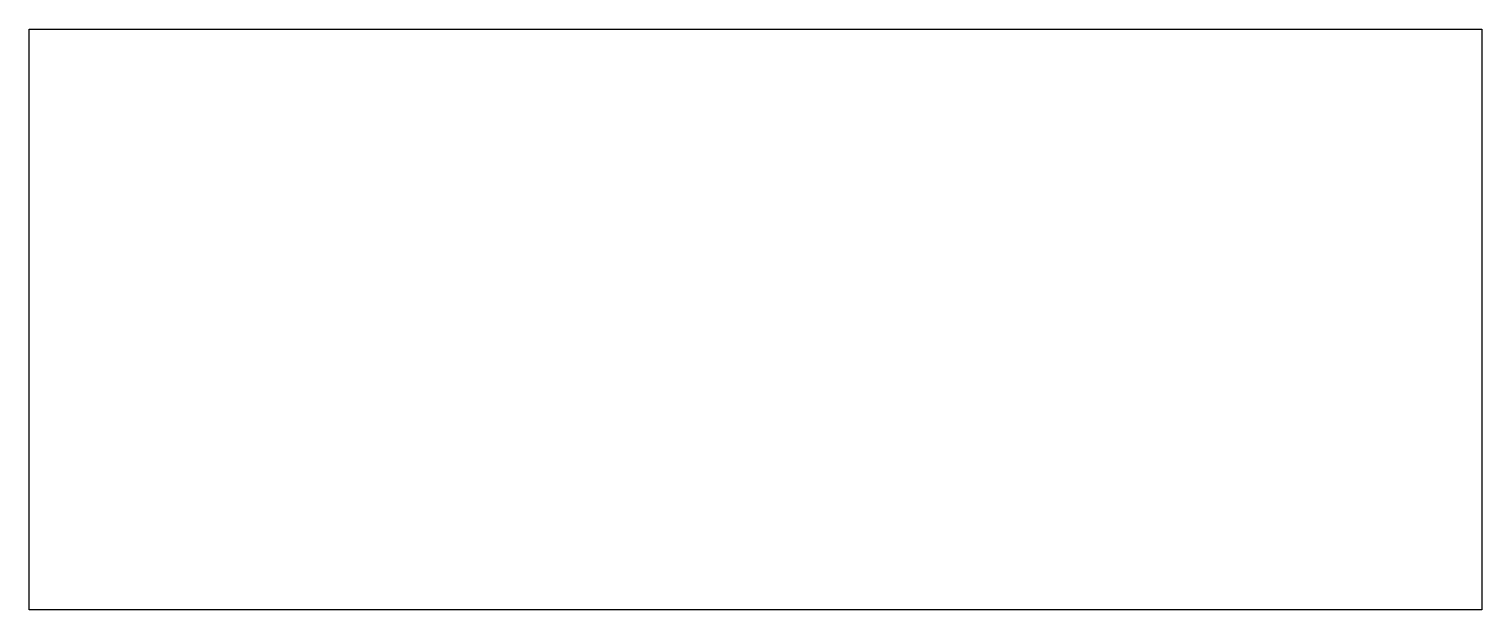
# Model space of a CAD drawing. Header units: millimetres. Extents: x 300 to 350, y 530 to 550.
import ezdxf

# ---------------------------------------------------------------- set-up
doc = ezdxf.new("R2010")
doc.units = ezdxf.units.MM

msp = doc.modelspace()

# ---------------------------------------------------------------- linework, layer by layer
msp.add_lwpolyline([(300, 550), (350, 550), (350, 530), (300, 530)], close=True)

doc.saveas('drawing.dxf')
